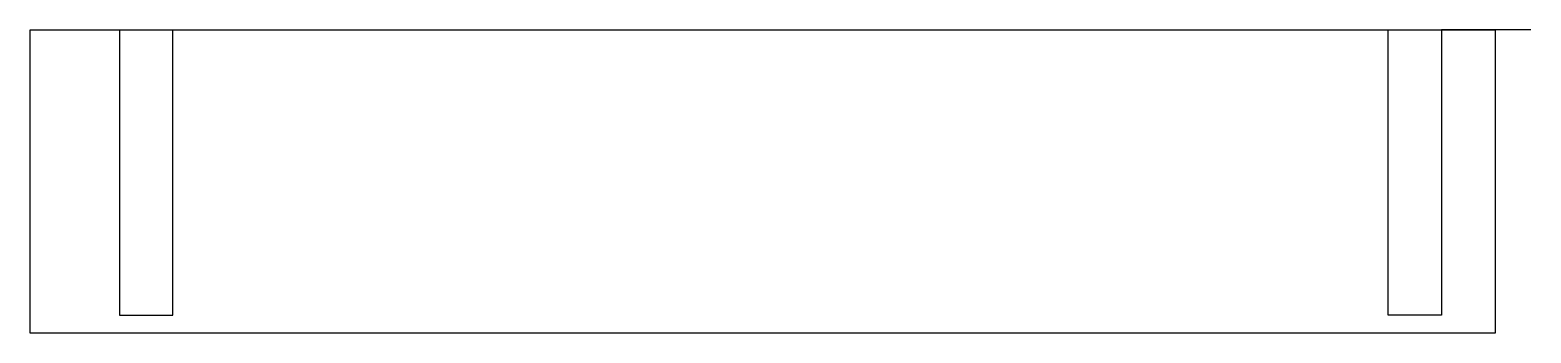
# Model space of a CAD drawing. Header units: millimetres. Extents: x 18 to 102, y 8 to 25.
import ezdxf

# ---------------------------------------------------------------- set-up
doc = ezdxf.new("R2010")
doc.units = ezdxf.units.MM
doc.layers.get('0').update_dxf_attribs({"linetype": 'CONTINUOUS'})

msp = doc.modelspace()

# ---------------------------------------------------------------- linework, layer by layer
for p, q in [((18, 25), (23, 25)), ((23, 25), (23, 9)), ((26, 9), (26, 25)), ((94, 9), (94, 25)), ((102, 25), (97, 25)), ((97, 25), (97, 9)), ((23, 9), (26, 9)), ((97, 9), (94, 9))]:
    msp.add_line(p, q)
msp.add_lwpolyline([(100, 8), (18, 8), (18, 25), (100, 25)], close=True)

doc.saveas('drawing.dxf')
